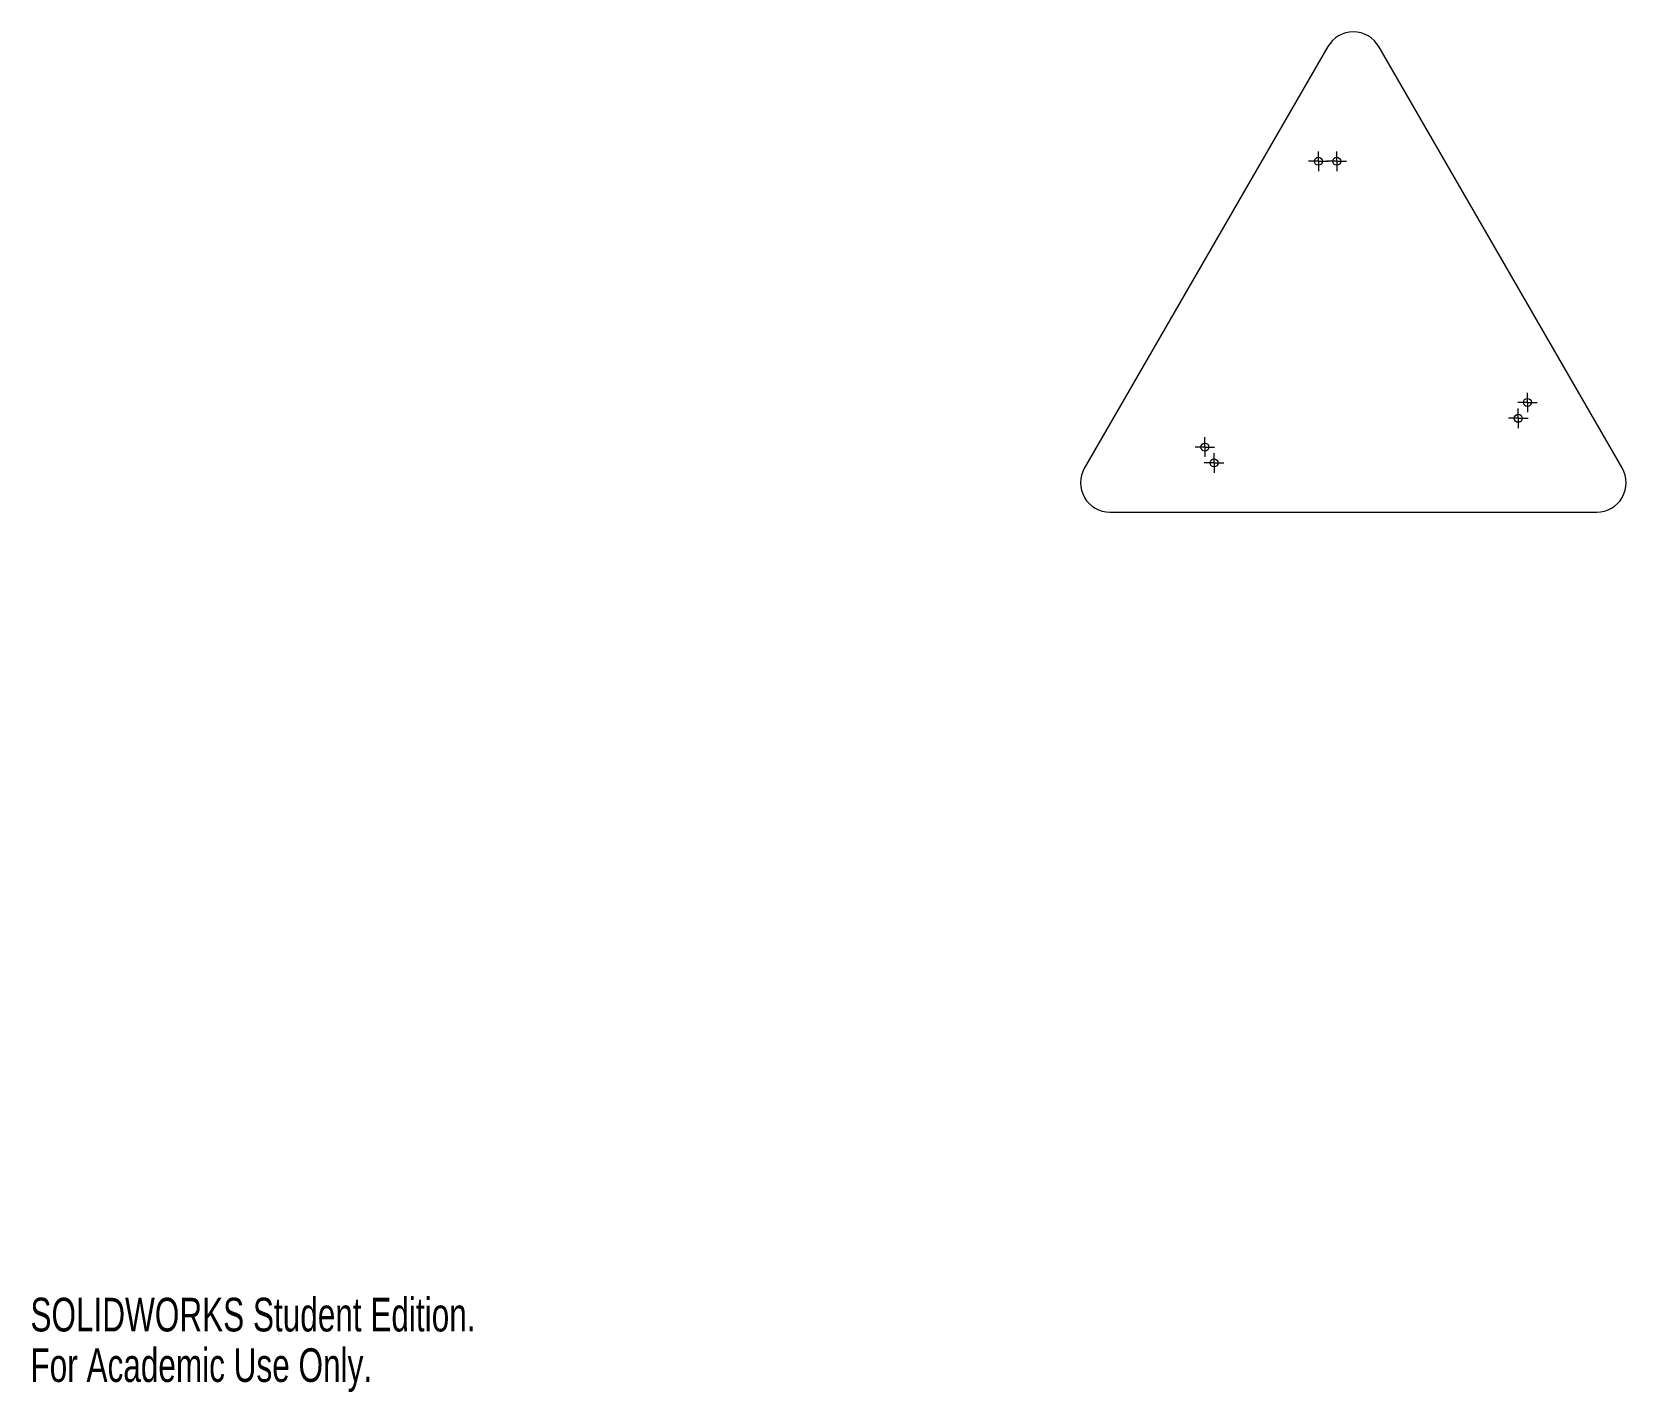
# Model space of a CAD drawing. Header units: inches. Extents: x 0 to 13.6, y 0 to 11.6.
import ezdxf

# ---------------------------------------------------------------- set-up
doc = ezdxf.new("R2010")
doc.units = ezdxf.units.IN
doc.header["$MEASUREMENT"] = 0
doc.styles.add('SLDTEXTSTYLE0', font='TXT', dxfattribs={"width": 0.7})

# ---------------------------------------------------------------- blocks, each defined once
blk = doc.blocks.new('SW_CENTERMARKSYMBOL_0')
at = {"color": 0, "linetype": 'Continuous', "lineweight": 0}
for p, q in [((-0.049, 0), (-0.083, 0)), ((0, 0), (-0.049, 0)), ((0, 0.049), (0, 0.083)), ((0, 0), (0, 0.049)), ((0, 0), (0, -0.049)), ((0, 0), (0.049, 0)), ((0.049, 0), (0.083, 0)), ((0, -0.049), (0, -0.083))]:
    blk.add_line(p, q, dxfattribs=at)
blk = doc.blocks.new('SW_CENTERMARKSYMBOL_1')
at = {"color": 0, "linetype": 'Continuous', "lineweight": 0}
for p, q in [((-0.049, 0), (-0.083, 0)), ((0, 0), (-0.049, 0)), ((0, 0.049), (0, 0.083)), ((0, 0), (0, 0.049)), ((0, 0), (0, -0.049)), ((0, 0), (0.049, 0)), ((0.049, 0), (0.083, 0)), ((0, -0.049), (0, -0.083))]:
    blk.add_line(p, q, dxfattribs=at)
blk = doc.blocks.new('SW_CENTERMARKSYMBOL_2')
at = {"color": 0, "linetype": 'Continuous', "lineweight": 0}
for p, q in [((-0.049, 0), (-0.083, 0)), ((0, 0), (-0.049, 0)), ((0, 0.049), (0, 0.083)), ((0, 0), (0, 0.049)), ((0, 0), (0, -0.049)), ((0, 0), (0.049, 0)), ((0.049, 0), (0.083, 0)), ((0, -0.049), (0, -0.083))]:
    blk.add_line(p, q, dxfattribs=at)
blk = doc.blocks.new('SW_CENTERMARKSYMBOL_3')
at = {"color": 0, "linetype": 'Continuous', "lineweight": 0}
for p, q in [((-0.049, 0), (-0.083, 0)), ((0, 0), (-0.049, 0)), ((0, 0.049), (0, 0.083)), ((0, 0), (0, 0.049)), ((0, 0), (0, -0.049)), ((0, 0), (0.049, 0)), ((0.049, 0), (0.083, 0)), ((0, -0.049), (0, -0.083))]:
    blk.add_line(p, q, dxfattribs=at)
blk = doc.blocks.new('SW_CENTERMARKSYMBOL_4')
at = {"color": 0, "linetype": 'Continuous', "lineweight": 0}
for p, q in [((-0.049, 0), (-0.083, 0)), ((0, 0), (-0.049, 0)), ((0, 0.049), (0, 0.083)), ((0, 0), (0, 0.049)), ((0, 0), (0, -0.049)), ((0, 0), (0.049, 0)), ((0.049, 0), (0.083, 0)), ((0, -0.049), (0, -0.083))]:
    blk.add_line(p, q, dxfattribs=at)
blk = doc.blocks.new('SW_CENTERMARKSYMBOL_5')
at = {"color": 0, "linetype": 'Continuous', "lineweight": 0}
for p, q in [((-0.049, 0), (-0.083, 0)), ((0, 0), (-0.049, 0)), ((0, 0.049), (0, 0.083)), ((0, 0), (0, 0.049)), ((0, 0), (0, -0.049)), ((0, 0), (0.049, 0)), ((0.049, 0), (0.083, 0)), ((0, -0.049), (0, -0.083))]:
    blk.add_line(p, q, dxfattribs=at)

msp = doc.modelspace()

# ---------------------------------------------------------------- linework, layer by layer
at = {"color": 7, "linetype": 'Continuous', "lineweight": 15}
for p, q in [((11.018, 11.428), (8.951, 7.848)), ((13.518, 7.848), (11.451, 11.428)), ((9.168, 7.473), (13.302, 7.473))]:
    msp.add_line(p, q, dxfattribs=at)
for centre in [(10.938, 10.454), (11.094, 10.454), (12.714, 8.405), (12.636, 8.27), (9.974, 8.026), (10.052, 7.891)]:
    msp.add_circle(centre, 0.034, dxfattribs=at)
for centre, start, end in [((11.235, 11.303), 30, 150), ((9.168, 7.723), 150, 270), ((13.302, 7.723), 270, 30)]:
    msp.add_arc(centre, 0.25, start, end, dxfattribs=at)

# ---------------------------------------------------------------- block references
at = {"color": 7, "linetype": 'Continuous', "lineweight": 0}
for name, p in [('SW_CENTERMARKSYMBOL_3', (10.938, 10.454)), ('SW_CENTERMARKSYMBOL_4', (11.094, 10.454)), ('SW_CENTERMARKSYMBOL_5', (12.714, 8.405)), ('SW_CENTERMARKSYMBOL_2', (12.636, 8.27)), ('SW_CENTERMARKSYMBOL_0', (9.974, 8.026)), ('SW_CENTERMARKSYMBOL_1', (10.052, 7.891))]:
    msp.add_blockref(name, p, dxfattribs=at)

# ---------------------------------------------------------------- texts
at = {"color": 7, "linetype": 'Continuous', "char_height": 0.28606, "attachment_point": 1, "style": 'SLDTEXTSTYLE0'}
for s, insert in [('SOLIDWORKS Student Edition.', (0, 0.798)), ('For Academic Use Only.', (0, 0.369))]:
    msp.add_mtext(s, dxfattribs=dict(at, insert=insert))

doc.saveas('drawing.dxf')
